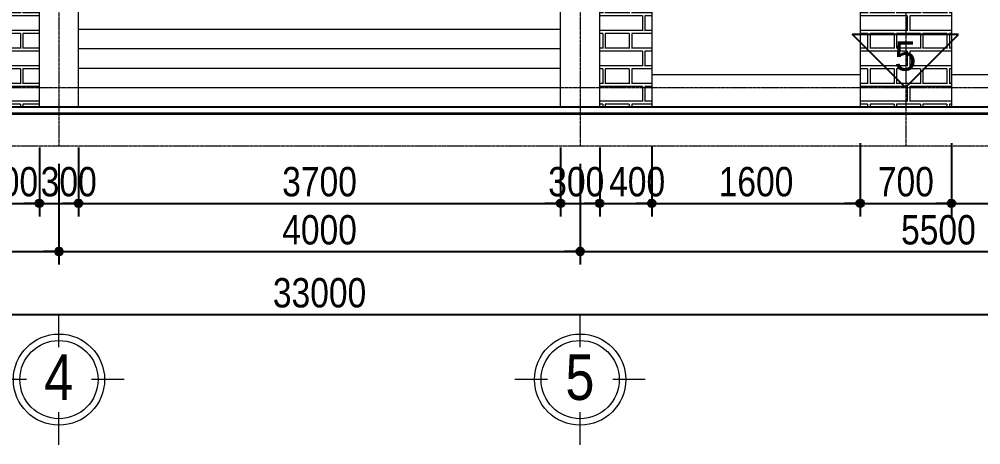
# Model space of a CAD drawing. Header units: millimetres. Extents: x 2605 to 44181, y 1776 to 19155.
# Drawn here: x 21461 to 28841, y 1776 to 5041 of the extents above; entities that cross this region are included whole.
import ezdxf
from ezdxf.enums import TextEntityAlignment as Align

# ---------------------------------------------------------------- set-up
doc = ezdxf.new("R2010")
doc.units = ezdxf.units.MM
doc.linetypes.add('ACAD_ISO10W100', pattern=[18, 12, -3, 0, -3])
for name, color, linetype in [('DIM', 1, 'Continuous'), ('TAGS', 60, 'Continuous'), ('TUONG', 131, 'Continuous')]:
    doc.layers.add(name, color=color, linetype=linetype)
for name, color, linetype, lineweight in [('HACHT', 8, 'Continuous', 5), ('NET-THAY', 2, 'Continuous', 13), ('TEN TRUC', 3, 'Continuous', 18), ('TRUC', 24, 'Continuous', 0)]:
    doc.layers.add(name, color=color, linetype=linetype, lineweight=lineweight)
doc.styles.add('AVO', font='')
doc.styles.add('HEL-CONDENSE', font='')
doc.styles.add('VNI-HELVE-CONDENSEN', font='')
doc.styles.get('AVO').set_extended_font_data('VNI-Avo')
doc.styles.get('HEL-CONDENSE').set_extended_font_data('VNI-Helve-Condense')
doc.styles.get('VNI-HELVE-CONDENSEN').set_extended_font_data('VNI-Helve-Condense')
doc.dimstyles.new('D100', dxfattribs={"dimtxt": 225, "dimasz": 1.2, "dimexe": 100, "dimexo": 0, "dimgap": 50, "dimtad": 1, "dimdec": 0, "dimzin": 13, "dimdsep": 46, "dimtxsty": 'HEL-CONDENSE', "dimblk": 'D50', "dimcen": 0, "dimclrd": 1, "dimclre": 1, "dimclrt": 7, "dimadec": 0, "dimazin": 0, "dimtfac": 1, "dimtdec": 0, "dimtmove": 0, "dimatfit": 3, "dimldrblk": 'D50', "dimfxl": 1, "dimtolj": 1, "dimtzin": 13, "dimarcsym": 0})
pattern_1 = [(180, (-1291711, -283784.1), (-3e-14, -270.968), [387.35, -19.05]), (180, (-1291711, -283898.4), (-3e-14, -270.968), [387.35, -19.05]), (180, (-1291812.6, -283919.58), (-3e-14, -270.968), [184.15, -19.05]), (180, (-1291812.6, -284033.88), (-3e-14, -270.968), [184.15, -19.05]), (270, (-1291711, -283784.1), (406.4, -7e-14), [114.3, -156.6672]), (270, (-1291691.95, -283784.1), (406.4, -7e-14), [114.3, -156.6672]), (270, (-1291812.6, -283919.58), (203.2, -4e-14), [114.3, -156.6672]), (270, (-1291793.55, -283919.58), (203.2, -4e-14), [114.3, -156.6672])]

# ---------------------------------------------------------------- blocks, each defined once
blk = doc.blocks.new('D50')
at = {"layer": 'DIM'}
blk.add_hatch(color=256, dxfattribs=at).paths.add_polyline_path([(25, 0, 1), (-25, 0, 1)])
blk.add_line((25, 0), (100, 0), dxfattribs=at)
blk.add_circle((0, 0), 25, dxfattribs=at)
blk = doc.blocks.new('*D222')
at = {"layer": 'DEFPOINTS', "color": 0, "transparency": 16777216}
for p in [(16265.7, 3932.4), (21765.7, 3932.4), (21765.7, 3258.9)]:
    blk.add_point(p, dxfattribs=at)
at = {"layer": 'DIM', "color": 1, "lineweight": -2, "transparency": 16777216}
for p, q in [((16265.7, 3932.4), (16265.7, 3158.9)), ((21765.7, 3932.4), (21765.7, 3158.9)), ((16266.9, 3258.9), (21764.5, 3258.9))]:
    blk.add_line(p, q, dxfattribs=at)
at = {"layer": 'DIM', "color": 1, "lineweight": -2, "transparency": 16777216, "xscale": 1.199999999999999, "yscale": 1.199999999999999, "zscale": 1.199999999999999, "rotation": 180}
blk.add_blockref('D50', (16265.7, 3258.9), dxfattribs=at)
at = {"layer": 'DIM', "color": 1, "lineweight": -2, "transparency": 16777216, "xscale": 1.199999999999999, "yscale": 1.199999999999999, "zscale": 1.199999999999999}
blk.add_blockref('D50', (21765.7, 3258.9), dxfattribs=at)
at = {"layer": 'DIM', "color": 7, "transparency": 16777216, "insert": (19015.7, 3423.8), "char_height": 225, "attachment_point": 5, "style": 'HEL-CONDENSE'}
blk.add_mtext('\\A1;5500', dxfattribs=at)
blk = doc.blocks.new('*D223')
at = {"layer": 'DEFPOINTS', "color": 0, "transparency": 16777216}
for p in [(21765.7, 3932.4), (25765.7, 3932.4), (25765.7, 3258.9)]:
    blk.add_point(p, dxfattribs=at)
at = {"layer": 'DIM', "color": 1, "lineweight": -2, "transparency": 16777216}
for p, q in [((21765.7, 3932.4), (21765.7, 3158.9)), ((25765.7, 3932.4), (25765.7, 3158.9)), ((21766.9, 3258.9), (25764.5, 3258.9))]:
    blk.add_line(p, q, dxfattribs=at)
at = {"layer": 'DIM', "color": 1, "lineweight": -2, "transparency": 16777216, "xscale": 1.199999999999999, "yscale": 1.199999999999999, "zscale": 1.199999999999999, "rotation": 180}
blk.add_blockref('D50', (21765.7, 3258.9), dxfattribs=at)
at = {"layer": 'DIM', "color": 1, "lineweight": -2, "transparency": 16777216, "xscale": 1.199999999999999, "yscale": 1.199999999999999, "zscale": 1.199999999999999}
blk.add_blockref('D50', (25765.7, 3258.9), dxfattribs=at)
at = {"layer": 'DIM', "color": 7, "transparency": 16777216, "insert": (23765.7, 3423.8), "char_height": 225, "attachment_point": 5, "style": 'HEL-CONDENSE'}
blk.add_mtext('\\A1;4000', dxfattribs=at)
blk = doc.blocks.new('*D224')
at = {"layer": 'DEFPOINTS', "color": 0, "transparency": 16777216}
for p in [(25765.7, 3932.4), (31265.7, 3932.4), (31265.7, 3258.9)]:
    blk.add_point(p, dxfattribs=at)
at = {"layer": 'DIM', "color": 1, "lineweight": -2, "transparency": 16777216}
for p, q in [((25765.7, 3932.4), (25765.7, 3158.9)), ((31265.7, 3932.4), (31265.7, 3158.9)), ((25766.9, 3258.9), (31264.5, 3258.9))]:
    blk.add_line(p, q, dxfattribs=at)
at = {"layer": 'DIM', "color": 1, "lineweight": -2, "transparency": 16777216, "xscale": 1.199999999999999, "yscale": 1.199999999999999, "zscale": 1.199999999999999, "rotation": 180}
blk.add_blockref('D50', (25765.7, 3258.9), dxfattribs=at)
at = {"layer": 'DIM', "color": 1, "lineweight": -2, "transparency": 16777216, "xscale": 1.199999999999999, "yscale": 1.199999999999999, "zscale": 1.199999999999999}
blk.add_blockref('D50', (31265.7, 3258.9), dxfattribs=at)
at = {"layer": 'DIM', "color": 7, "transparency": 16777216, "insert": (28515.7, 3423.8), "char_height": 225, "attachment_point": 5, "style": 'HEL-CONDENSE'}
blk.add_mtext('\\A1;5500', dxfattribs=at)
blk = doc.blocks.new('*D227')
at = {"layer": 'DEFPOINTS', "color": 0, "transparency": 16777216}
for p in [(7265.7, 3932.4), (40265.7, 3932.4), (40265.7, 2775.6)]:
    blk.add_point(p, dxfattribs=at)
at = {"layer": 'DIM', "color": 1, "lineweight": -2, "transparency": 16777216}
for p, q in [((7265.7, 3932.4), (7265.7, 2675.6)), ((40265.7, 3932.4), (40265.7, 2675.6)), ((7266.9, 2775.6), (40264.5, 2775.6))]:
    blk.add_line(p, q, dxfattribs=at)
at = {"layer": 'DIM', "color": 1, "lineweight": -2, "transparency": 16777216, "xscale": 1.199999999999999, "yscale": 1.199999999999999, "zscale": 1.199999999999999, "rotation": 180}
blk.add_blockref('D50', (7265.7, 2775.6), dxfattribs=at)
at = {"layer": 'DIM', "color": 1, "lineweight": -2, "transparency": 16777216, "xscale": 1.199999999999999, "yscale": 1.199999999999999, "zscale": 1.199999999999999}
blk.add_blockref('D50', (40265.7, 2775.6), dxfattribs=at)
at = {"layer": 'DIM', "color": 7, "transparency": 16777216, "insert": (23765.7, 2940.5), "char_height": 225, "attachment_point": 5, "style": 'HEL-CONDENSE'}
blk.add_mtext('\\A1;33000', dxfattribs=at)
blk = doc.blocks.new('A$C206177D3')
at = {"layer": 'TEN TRUC', "ltscale": 1000}
for p, q in [((-36.6, 240.1), (-36.6, 490.1)), ((-286.6, -9.9), (-536.6, -9.9)), ((463.4, -9.9), (213.4, -9.9)), ((-36.6, -509.9), (-36.6, -259.9))]:
    blk.add_line(p, q, dxfattribs=at)
blk.add_circle((-36.6, -9.9), 350, dxfattribs=at)
at = {"layer": 'TEN TRUC', "color": 254, "ltscale": 1000}
blk.add_circle((-36.6, -9.9), 300, dxfattribs=at)
blk = doc.blocks.new('*D174')
at = {"layer": 'DEFPOINTS', "color": 0, "linetype": 'Continuous', "transparency": 16777216}
for p in [(21215.7, 4060.2), (21615.7, 4056.7), (21615.7, 3628.1)]:
    blk.add_point(p, dxfattribs=at)
at = {"layer": 'DIM', "color": 1, "linetype": 'Continuous', "lineweight": -2, "transparency": 16777216}
for p, q in [((21215.7, 4060.2), (21215.7, 3528.1)), ((21615.7, 4056.7), (21615.7, 3528.1)), ((21216.9, 3628.1), (21614.5, 3628.1))]:
    blk.add_line(p, q, dxfattribs=at)
at = {"layer": 'DIM', "color": 1, "linetype": 'Continuous', "lineweight": -2, "transparency": 16777216, "xscale": 1.199999999999999, "yscale": 1.199999999999999, "zscale": 1.199999999999999, "rotation": 180}
blk.add_blockref('D50', (21215.7, 3628.1), dxfattribs=at)
at = {"layer": 'DIM', "color": 1, "linetype": 'Continuous', "lineweight": -2, "transparency": 16777216, "xscale": 1.199999999999999, "yscale": 1.199999999999999, "zscale": 1.199999999999999}
blk.add_blockref('D50', (21615.7, 3628.1), dxfattribs=at)
at = {"layer": 'DIM', "color": 7, "linetype": 'Continuous', "transparency": 16777216, "insert": (21390.7, 3793), "char_height": 225, "attachment_point": 5, "style": 'HEL-CONDENSE'}
blk.add_mtext('\\A1;400', dxfattribs=at)
blk = doc.blocks.new('*D175')
at = {"layer": 'DEFPOINTS', "color": 0, "linetype": 'Continuous', "transparency": 16777216}
for p in [(21615.7, 4056.7), (21915.7, 4056.7), (21915.7, 3628.1)]:
    blk.add_point(p, dxfattribs=at)
at = {"layer": 'DIM', "color": 1, "linetype": 'Continuous', "lineweight": -2, "transparency": 16777216}
for p, q in [((21615.7, 4056.7), (21615.7, 3528.1)), ((21915.7, 4056.7), (21915.7, 3528.1)), ((21616.9, 3628.1), (21914.5, 3628.1))]:
    blk.add_line(p, q, dxfattribs=at)
at = {"layer": 'DIM', "color": 1, "linetype": 'Continuous', "lineweight": -2, "transparency": 16777216, "xscale": 1.199999999999999, "yscale": 1.199999999999999, "zscale": 1.199999999999999, "rotation": 180}
blk.add_blockref('D50', (21615.7, 3628.1), dxfattribs=at)
at = {"layer": 'DIM', "color": 1, "linetype": 'Continuous', "lineweight": -2, "transparency": 16777216, "xscale": 1.199999999999999, "yscale": 1.199999999999999, "zscale": 1.199999999999999}
blk.add_blockref('D50', (21915.7, 3628.1), dxfattribs=at)
at = {"layer": 'DIM', "color": 7, "linetype": 'Continuous', "transparency": 16777216, "insert": (21840.7, 3793), "char_height": 225, "attachment_point": 5, "style": 'HEL-CONDENSE'}
blk.add_mtext('\\A1;300', dxfattribs=at)
blk = doc.blocks.new('*D176')
at = {"layer": 'DEFPOINTS', "color": 0, "linetype": 'Continuous', "transparency": 16777216}
for p in [(21915.7, 4056.7), (25615.7, 4056.7), (25615.7, 3628.1)]:
    blk.add_point(p, dxfattribs=at)
at = {"layer": 'DIM', "color": 1, "linetype": 'Continuous', "lineweight": -2, "transparency": 16777216}
for p, q in [((21915.7, 4056.7), (21915.7, 3528.1)), ((25615.7, 4056.7), (25615.7, 3528.1)), ((21916.9, 3628.1), (25614.5, 3628.1))]:
    blk.add_line(p, q, dxfattribs=at)
at = {"layer": 'DIM', "color": 1, "linetype": 'Continuous', "lineweight": -2, "transparency": 16777216, "xscale": 1.199999999999999, "yscale": 1.199999999999999, "zscale": 1.199999999999999, "rotation": 180}
blk.add_blockref('D50', (21915.7, 3628.1), dxfattribs=at)
at = {"layer": 'DIM', "color": 1, "linetype": 'Continuous', "lineweight": -2, "transparency": 16777216, "xscale": 1.199999999999999, "yscale": 1.199999999999999, "zscale": 1.199999999999999}
blk.add_blockref('D50', (25615.7, 3628.1), dxfattribs=at)
at = {"layer": 'DIM', "color": 7, "linetype": 'Continuous', "transparency": 16777216, "insert": (23765.7, 3793), "char_height": 225, "attachment_point": 5, "style": 'HEL-CONDENSE'}
blk.add_mtext('\\A1;3700', dxfattribs=at)
blk = doc.blocks.new('*D177')
at = {"layer": 'DEFPOINTS', "color": 0, "linetype": 'Continuous', "transparency": 16777216}
for p in [(25615.7, 4056.7), (25915.7, 4056.7), (25915.7, 3628.1)]:
    blk.add_point(p, dxfattribs=at)
at = {"layer": 'DIM', "color": 1, "linetype": 'Continuous', "lineweight": -2, "transparency": 16777216}
for p, q in [((25615.7, 4056.7), (25615.7, 3528.1)), ((25915.7, 4056.7), (25915.7, 3528.1)), ((25616.9, 3628.1), (25914.5, 3628.1))]:
    blk.add_line(p, q, dxfattribs=at)
at = {"layer": 'DIM', "color": 1, "linetype": 'Continuous', "lineweight": -2, "transparency": 16777216, "xscale": 1.199999999999999, "yscale": 1.199999999999999, "zscale": 1.199999999999999, "rotation": 180}
blk.add_blockref('D50', (25615.7, 3628.1), dxfattribs=at)
at = {"layer": 'DIM', "color": 1, "linetype": 'Continuous', "lineweight": -2, "transparency": 16777216, "xscale": 1.199999999999999, "yscale": 1.199999999999999, "zscale": 1.199999999999999}
blk.add_blockref('D50', (25915.7, 3628.1), dxfattribs=at)
at = {"layer": 'DIM', "color": 7, "linetype": 'Continuous', "transparency": 16777216, "insert": (25735.7, 3793), "char_height": 225, "attachment_point": 5, "style": 'HEL-CONDENSE'}
blk.add_mtext('\\A1;300', dxfattribs=at)
blk = doc.blocks.new('*D178')
at = {"layer": 'DEFPOINTS', "color": 0, "linetype": 'Continuous', "transparency": 16777216}
for p in [(26315.7, 4067.1), (25915.7, 4056.7), (26315.7, 3628.1)]:
    blk.add_point(p, dxfattribs=at)
at = {"layer": 'DIM', "color": 1, "linetype": 'Continuous', "lineweight": -2, "transparency": 16777216}
for p, q in [((26315.7, 4067.1), (26315.7, 3528.1)), ((25915.7, 4056.7), (25915.7, 3528.1)), ((25916.9, 3628.1), (26314.5, 3628.1))]:
    blk.add_line(p, q, dxfattribs=at)
at = {"layer": 'DIM', "color": 1, "linetype": 'Continuous', "lineweight": -2, "transparency": 16777216, "xscale": 1.199999999999999, "yscale": 1.199999999999999, "zscale": 1.199999999999999, "rotation": 180}
blk.add_blockref('D50', (25915.7, 3628.1), dxfattribs=at)
at = {"layer": 'DIM', "color": 1, "linetype": 'Continuous', "lineweight": -2, "transparency": 16777216, "xscale": 1.199999999999999, "yscale": 1.199999999999999, "zscale": 1.199999999999999}
blk.add_blockref('D50', (26315.7, 3628.1), dxfattribs=at)
at = {"layer": 'DIM', "color": 7, "linetype": 'Continuous', "transparency": 16777216, "insert": (26203.4, 3793), "char_height": 225, "attachment_point": 5, "style": 'HEL-CONDENSE'}
blk.add_mtext('\\A1;400', dxfattribs=at)
blk = doc.blocks.new('*D179')
at = {"layer": 'DEFPOINTS', "color": 0, "linetype": 'Continuous', "transparency": 16777216}
for p in [(26315.7, 4067.1), (27915.7, 4089.4), (27915.7, 3628.1)]:
    blk.add_point(p, dxfattribs=at)
at = {"layer": 'DIM', "color": 1, "linetype": 'Continuous', "lineweight": -2, "transparency": 16777216}
for p, q in [((26315.7, 4067.1), (26315.7, 3528.1)), ((27915.7, 4089.4), (27915.7, 3528.1)), ((26316.9, 3628.1), (27914.5, 3628.1))]:
    blk.add_line(p, q, dxfattribs=at)
at = {"layer": 'DIM', "color": 1, "linetype": 'Continuous', "lineweight": -2, "transparency": 16777216, "xscale": 1.199999999999999, "yscale": 1.199999999999999, "zscale": 1.199999999999999, "rotation": 180}
blk.add_blockref('D50', (26315.7, 3628.1), dxfattribs=at)
at = {"layer": 'DIM', "color": 1, "linetype": 'Continuous', "lineweight": -2, "transparency": 16777216, "xscale": 1.199999999999999, "yscale": 1.199999999999999, "zscale": 1.199999999999999}
blk.add_blockref('D50', (27915.7, 3628.1), dxfattribs=at)
at = {"layer": 'DIM', "color": 7, "linetype": 'Continuous', "transparency": 16777216, "insert": (27115.7, 3793), "char_height": 225, "attachment_point": 5, "style": 'HEL-CONDENSE'}
blk.add_mtext('\\A1;1600', dxfattribs=at)
blk = doc.blocks.new('*D180')
at = {"layer": 'DEFPOINTS', "color": 0, "linetype": 'Continuous', "transparency": 16777216}
for p in [(27915.7, 4089.4), (28615.7, 4089.4), (28615.7, 3628.1)]:
    blk.add_point(p, dxfattribs=at)
at = {"layer": 'DIM', "color": 1, "linetype": 'Continuous', "lineweight": -2, "transparency": 16777216}
for p, q in [((27915.7, 4089.4), (27915.7, 3528.1)), ((28615.7, 4089.4), (28615.7, 3528.1)), ((27916.9, 3628.1), (28614.5, 3628.1))]:
    blk.add_line(p, q, dxfattribs=at)
at = {"layer": 'DIM', "color": 1, "linetype": 'Continuous', "lineweight": -2, "transparency": 16777216, "xscale": 1.199999999999999, "yscale": 1.199999999999999, "zscale": 1.199999999999999, "rotation": 180}
blk.add_blockref('D50', (27915.7, 3628.1), dxfattribs=at)
at = {"layer": 'DIM', "color": 1, "linetype": 'Continuous', "lineweight": -2, "transparency": 16777216, "xscale": 1.199999999999999, "yscale": 1.199999999999999, "zscale": 1.199999999999999}
blk.add_blockref('D50', (28615.7, 3628.1), dxfattribs=at)
at = {"layer": 'DIM', "color": 7, "linetype": 'Continuous', "transparency": 16777216, "insert": (28265.7, 3793), "char_height": 225, "attachment_point": 5, "style": 'HEL-CONDENSE'}
blk.add_mtext('\\A1;700', dxfattribs=at)
blk = doc.blocks.new('*D181')
at = {"layer": 'DEFPOINTS', "color": 0, "linetype": 'Continuous', "transparency": 16777216}
for p in [(28615.7, 4089.4), (30915.7, 4089.4), (30915.7, 3628.1)]:
    blk.add_point(p, dxfattribs=at)
at = {"layer": 'DIM', "color": 1, "linetype": 'Continuous', "lineweight": -2, "transparency": 16777216}
for p, q in [((28615.7, 4089.4), (28615.7, 3528.1)), ((30915.7, 4089.4), (30915.7, 3528.1)), ((28616.9, 3628.1), (30914.5, 3628.1))]:
    blk.add_line(p, q, dxfattribs=at)
at = {"layer": 'DIM', "color": 1, "linetype": 'Continuous', "lineweight": -2, "transparency": 16777216, "xscale": 1.199999999999999, "yscale": 1.199999999999999, "zscale": 1.199999999999999, "rotation": 180}
blk.add_blockref('D50', (28615.7, 3628.1), dxfattribs=at)
at = {"layer": 'DIM', "color": 1, "linetype": 'Continuous', "lineweight": -2, "transparency": 16777216, "xscale": 1.199999999999999, "yscale": 1.199999999999999, "zscale": 1.199999999999999}
blk.add_blockref('D50', (30915.7, 3628.1), dxfattribs=at)
at = {"layer": 'DIM', "color": 7, "linetype": 'Continuous', "transparency": 16777216, "insert": (29765.7, 3793), "char_height": 225, "attachment_point": 5, "style": 'HEL-CONDENSE'}
blk.add_mtext('\\A1;2300', dxfattribs=at)
blk = doc.blocks.new('TUONG-NAM')
at = {"layer": 'TAGS'}
blk.add_lwpolyline([(-452.5, -452.5), (452.5, -452.5), (0, 0)], close=True, dxfattribs=at)
at = {"layer": 'TAGS', "linetype": 'Continuous', "style": 'AVO'}
blk.add_attdef('KH-TUONG', text='', height=250, dxfattribs=at).set_placement((0.5, -269.3), align=Align.MIDDLE_CENTER)

msp = doc.modelspace()

# ---------------------------------------------------------------- hatches: boundary and pattern name
at = {"layer": 'HACHT'}
h = msp.add_hatch(dxfattribs=at)
h.set_pattern_fill('AR-BRELM', color=256, scale=2, angle=180, style=0)
h.set_pattern_definition(pattern_1)
h.paths.add_polyline_path([(21465.677, 5116.106), (21615.677, 5116.106), (21615.677, 4516.106), (21465.677, 4516.106)])
h.paths.add_polyline_path([(21465.677, 4516.106), (21615.677, 4516.106), (21615.677, 4366.106), (21465.677, 4366.106)])
h.paths.add_polyline_path([(21215.677, 5116.106), (21215.677, 4516.106), (21465.677, 4516.106), (21465.677, 5116.106)])
h.paths.add_polyline_path([(21215.677, 4516.106), (21215.677, 4366.106), (21465.677, 4366.106), (21465.677, 4516.106)])
h = msp.add_hatch(dxfattribs=at)
h.set_pattern_fill('AR-BRELM', color=256, scale=2, angle=180, style=0)
h.set_pattern_definition(pattern_1)
h.paths.add_polyline_path([(26065.677, 5116.106), (25915.677, 5116.106), (25915.677, 4516.106), (26065.677, 4516.106)])
h.paths.add_polyline_path([(26065.677, 4516.106), (25915.677, 4516.106), (25915.677, 4366.106), (26065.677, 4366.106)])
h.paths.add_polyline_path([(26315.677, 4516.106), (26315.677, 5116.106), (26065.677, 5116.106), (26065.677, 4516.106)])
h.paths.add_polyline_path([(26315.677, 4366.106), (26315.677, 4516.106), (26065.677, 4516.106), (26065.677, 4366.106)])
h = msp.add_hatch(dxfattribs=at)
h.set_pattern_fill('AR-BRELM', color=256, scale=2, angle=180, style=0)
h.set_pattern_definition(pattern_1)
h.paths.add_polyline_path([(27915.677, 5116.106), (27915.677, 4366.106), (28615.677, 4366.106), (28615.677, 5116.106)])

# ---------------------------------------------------------------- linework, layer by layer
at = {"layer": 'NET-THAY'}
for p, q in [((21615.677, 4366.106), (21615.677, 5526.102)), ((21915.677, 4366.106), (21915.677, 5526.102)), ((25615.677, 4366.106), (25615.677, 5526.102)), ((25915.677, 4366.106), (25915.677, 5526.102)), ((26315.677, 5116.106), (26315.677, 4366.106)), ((26315.677, 4616.106), (27915.677, 4616.106)), ((28615.677, 4616.106), (30915.677, 4616.106))]:
    msp.add_line(p, q, dxfattribs=at)
for points in [[(27915.677, 5116.106), (27915.677, 4366.106)], [(28615.677, 5116.106), (28615.677, 4366.106)], [(21915.677, 4966.106), (25615.677, 4966.106)], [(21915.677, 4816.106), (25615.677, 4816.106)], [(21915.677, 4666.106), (25615.677, 4666.106)], [(21915.677, 4516.106), (25615.677, 4516.106)], [(6165.677, 4366.106), (21765.677, 4366.106)], [(21865.677, 4366.106), (25665.677, 4366.106)], [(41662.568, 4366.106), (25665.677, 4366.106)]]:
    msp.add_lwpolyline(points, dxfattribs=at)
at = {"layer": 'TRUC', "linetype": 'ACAD_ISO10W100', "ltscale": 0.2}
msp.add_lwpolyline([(5735.896, 18428.761), (41662.568, 18428.761), (41662.568, 4066.106), (5735.896, 4066.106)], close=True, dxfattribs=at)
for points in [[(21765.677, 18428.761), (21765.677, 4066.106)], [(21765.677, 18428.761), (21765.677, 4066.106)], [(25765.677, 18428.761), (25765.677, 4066.106)], [(28265.677, 18428.761), (28265.677, 4066.106)], [(5735.896, 4516.106), (41662.568, 4516.106)]]:
    msp.add_lwpolyline(points, dxfattribs=at)
at = {"layer": 'TUONG'}
msp.add_lwpolyline([(41562.568, 4366.106), (5735.896, 4366.106)], dxfattribs=at)
at = {"layer": 'TUONG', "const_width": 20}
msp.add_lwpolyline([(41662.568, 4316.106), (5735.896, 4316.106)], dxfattribs=at)

# ---------------------------------------------------------------- block references
at = {"layer": 'TAGS', "linetype": 'Continuous'}
ref = msp.add_blockref('TUONG-NAM', (28262.566, 4516.354), dxfattribs=dict(at, xscale=0.8999999999068677, yscale=0.9000000000232831, zscale=0.9, rotation=180))
ref.add_attrib('KH-TUONG', '5', dxfattribs={"color": 7, "linetype": 'Continuous', "height": 225, "style": 'AVO'}).set_placement((28262.121, 4758.708), align=Align.MIDDLE_CENTER)
at = {"layer": 'TAGS', "ltscale": 1000}
ref = msp.add_blockref('A$C206177D3', (21802.298, 2285.431), dxfattribs=at)
ref.add_attrib('A', '4', dxfattribs={"color": 7, "ltscale": 1000, "height": 350, "style": 'VNI-HELVE-CONDENSEN'}).set_placement((21763.994, 2119.793), align=Align.CENTER)
ref = msp.add_blockref('A$C206177D3', (25802.298, 2285.431), dxfattribs=at)
ref.add_attrib('A', '5', dxfattribs={"color": 7, "ltscale": 1000, "height": 350, "style": 'VNI-HELVE-CONDENSEN'}).set_placement((25763.994, 2119.793), align=Align.CENTER)

# ---------------------------------------------------------------- dimensions: what is measured, and where the dimension line sits
at = {"layer": 'DIM', "linetype": 'Continuous'}
for base, p1, p2, picture, middle in [((21615.677, 3628.118), (21215.677, 4060.228), (21615.677, 4056.672), '*D174', (21390.677, 3628.118)), ((26315.677, 3628.118), (25915.677, 4056.672), (26315.677, 4067.14), '*D178', (26203.445, 3628.118)), ((21915.677, 3628.118), (21615.677, 4056.672), (21915.677, 4056.672), '*D175', (21840.677, 3628.118)), ((25915.677, 3628.118), (25615.677, 4056.672), (25915.677, 4056.672), '*D177', (25735.677, 3628.118))]:
    dim = msp.add_linear_dim(base=base, p1=p1, p2=p2, dimstyle='D100', override={"dimtmove": 1}, dxfattribs=at)
    dim.commit()
    dim.dimension.update_dxf_attribs({"geometry": picture, "text_midpoint": middle, "dimtype": 160})
for base, p1, p2, picture, middle in [((27915.677, 3628.118), (26315.677, 4067.14), (27915.677, 4089.443), '*D179', (27115.677, 3793.018)), ((28615.677, 3628.118), (27915.677, 4089.443), (28615.677, 4089.443), '*D180', (28265.677, 3793.018)), ((30915.677, 3628.118), (28615.677, 4089.443), (30915.677, 4089.443), '*D181', (29765.677, 3793.018)), ((25615.677, 3628.118), (21915.677, 4056.672), (25615.677, 4056.672), '*D176', (23765.677, 3793.018))]:
    dim = msp.add_linear_dim(base=base, p1=p1, p2=p2, dimstyle='D100', override={"dimtmove": 1}, dxfattribs=at)
    dim.commit()
    dim.dimension.update_dxf_attribs({"geometry": picture, "text_midpoint": middle})
at = {"layer": 'DIM'}
dim = msp.add_aligned_dim(p1=(7265.677, 3932.386), p2=(40265.677, 3932.386), distance=-1156.809, dimstyle='D100', dxfattribs=at)
dim.commit()
dim.dimension.update_dxf_attribs({"geometry": '*D227', "text_midpoint": (23765.677, 2940.477)})
for base, p1, p2, picture, middle in [((21765.677, 3258.936), (16265.677, 3932.386), (21765.677, 3932.386), '*D222', (19015.677, 3423.836)), ((25765.677, 3258.936), (21765.677, 3932.386), (25765.677, 3932.386), '*D223', (23765.677, 3423.836)), ((31265.677, 3258.936), (25765.677, 3932.386), (31265.677, 3932.386), '*D224', (28515.677, 3423.836))]:
    dim = msp.add_linear_dim(base=base, p1=p1, p2=p2, angle=180, dimstyle='D100', override={"dimtmove": 1}, dxfattribs=at)
    dim.commit()
    dim.dimension.update_dxf_attribs({"geometry": picture, "text_midpoint": middle})

doc.saveas('drawing.dxf')
